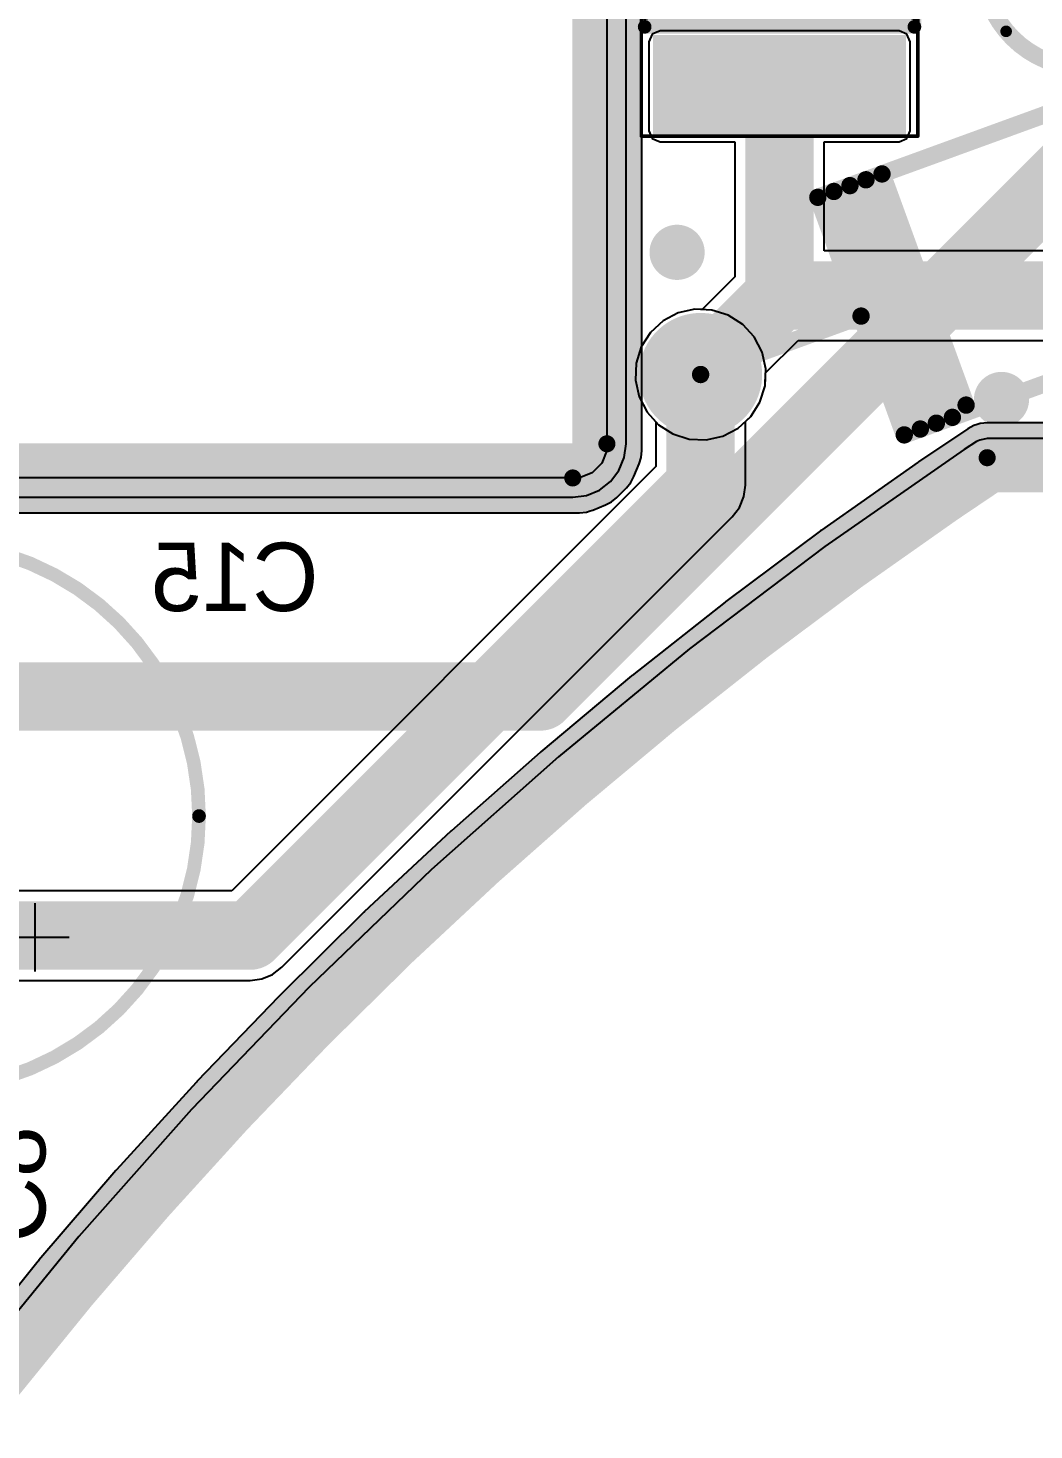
# Model space of a CAD drawing. Header units: millimetres. Extents: x 118 to 288, y 159 to 220.
# Drawn here: x 154.25 to 168.98, y 163.54 to 184.06 of the extents above; entities that cross this region are included whole.
import ezdxf

# ---------------------------------------------------------------- set-up
doc = ezdxf.new("R2010")
doc.units = ezdxf.units.MM
for name, color, linetype in [('BottomLayer', 5, 'Continuous'), ('BottomOverlay', 54, 'Continuous'), ('BottomSolder', 6, 'Continuous'), ('InternalPlane1', 76, 'Continuous'), ('InternalPlane2', 16, 'Continuous'), ('KeepOutLayer', 6, 'Continuous'), ('Mechanical1', 6, 'Continuous'), ('Mechanical13', 56, 'Continuous'), ('Mechanical15', 56, 'Continuous'), ('MultiLayer', 9, 'Continuous'), ('PadHoleLayer', 156, 'Continuous'), ('TopLayer', 1, 'Continuous'), ('TopOverlay', 2, 'Continuous'), ('TopPaste', 8, 'Continuous'), ('TopSolder', 216, 'Continuous'), ('ViaHoleLayer', 16, 'Continuous')]:
    doc.layers.add(name, color=color, linetype=linetype)

# ---------------------------------------------------------------- blocks, each defined once
blk = doc.blocks.new('C____8_12___B_29')
at = {"layer": 'BottomLayer', "const_width": 0.7499985}
blk.add_lwpolyline([(-0.37500052, 3.49999808, 1), (0.37500052, 3.49999808, 1)], format="xyb", close=True, dxfattribs=at)
at = {"layer": 'BottomLayer'}
blk.add_solid([(0.7499985, -0.7499985), (0.7499985, 0.7499985), (-0.7499985, -0.7499985), (-0.7499985, 0.7499985)], dxfattribs=at)
at = {"layer": 'BottomOverlay'}
for p, q in [((1.5997555, -0.52500022), (1.5997555, 0.4746752)), ((2.09959448, -0.02516124), (1.09991652, -0.02516124))]:
    blk.add_line(p, q, dxfattribs=at)
for points, const_width in [([(3.99999962, 1.74999904, 1), (-3.99999962, 1.74999904, 1)], 0.1999996), ([(-4.04999952, 1.74999904, 1), (-3.94999972, 1.74999904, 1)], 0.0999998), ([(3.94999972, 1.74999904, 1), (4.04999952, 1.74999904, 1)], 0.0999998)]:
    blk.add_lwpolyline(points, format="xyb", close=True, dxfattribs=dict(at, const_width=const_width))
at = {"layer": 'BottomSolder', "const_width": 0.8515984999999999}
blk.add_lwpolyline([(-0.42580052, 3.49999808, 1), (0.42580052, 3.49999808, 1)], format="xyb", close=True, dxfattribs=at)
at = {"layer": 'BottomSolder'}
blk.add_solid([(0.8515984999999999, -0.8515984999999999), (0.8515984999999999, 0.8515984999999999), (-0.8515984999999999, -0.8515984999999999), (-0.8515984999999999, 0.8515984999999999)], dxfattribs=at)
at = {"layer": 'InternalPlane1', "const_width": 0.7039991}
blk.add_lwpolyline([(-0.35200082, 0, 1), (0.35200082, 0, 1)], format="xyb", close=True, dxfattribs=at)
at = {"layer": 'InternalPlane2', "const_width": 0.7039991}
for points in [[(-0.35200082, 3.49999808, 1), (0.35200082, 3.49999808, 1)], [(-0.35200082, 0, 1), (0.35200082, 0, 1)]]:
    blk.add_lwpolyline(points, format="xyb", close=True, dxfattribs=at)
at = {"layer": 'MultiLayer', "const_width": 0.7499985}
blk.add_lwpolyline([(-0.37500052, 3.49999808, 1), (0.37500052, 3.49999808, 1)], format="xyb", close=True, dxfattribs=at)
at = {"layer": 'MultiLayer'}
blk.add_solid([(0.7499985, -0.7499985), (0.7499985, 0.7499985), (-0.7499985, -0.7499985), (-0.7499985, 0.7499985)], dxfattribs=at)
at = {"layer": 'PadHoleLayer', "const_width": 0.4499991}
for points in [[(-0.22500082, 3.49999808, 1), (0.22500082, 3.49999808, 1)], [(-0.22500082, 0, 1), (0.22500082, 0, 1)]]:
    blk.add_lwpolyline(points, format="xyb", close=True, dxfattribs=at)
at = {"layer": 'TopLayer', "const_width": 0.7499985}
blk.add_lwpolyline([(-0.37500052, 3.49999808, 1), (0.37500052, 3.49999808, 1)], format="xyb", close=True, dxfattribs=at)
at = {"layer": 'TopLayer'}
blk.add_solid([(0.7499985, -0.7499985), (0.7499985, 0.7499985), (-0.7499985, -0.7499985), (-0.7499985, 0.7499985)], dxfattribs=at)
at = {"layer": 'TopSolder', "const_width": 0.8515984999999999}
blk.add_lwpolyline([(-0.42580052, 3.49999808, 1), (0.42580052, 3.49999808, 1)], format="xyb", close=True, dxfattribs=at)
at = {"layer": 'TopSolder'}
blk.add_solid([(0.8515984999999999, -0.8515984999999999), (0.8515984999999999, 0.8515984999999999), (-0.8515984999999999, -0.8515984999999999), (-0.8515984999999999, 0.8515984999999999)], dxfattribs=at)
blk = doc.blocks.new('1N5354_B_44')
at = {"layer": 'BottomLayer', "const_width": 0.7999984}
for points in [[(-0.3999992, 0, 1), (0.3999992, 0, 1)], [(13.60000074, 0, 1), (14.39999914, 0, 1)]]:
    blk.add_lwpolyline(points, format="xyb", close=True, dxfattribs=at)
at = {"layer": 'BottomOverlay', "const_width": 0.254}
for points in [[(11.49999986, 1.84999884), (2.50000008, 1.84999884)], [(2.50000008, -1.84999884), (2.50000008, 1.84999884)], [(10.49999932, -1.84999884), (10.49999932, 1.74999904)], [(10.74999882, -1.84999884), (10.74999882, 1.84999884)], [(11.00000086, -1.84999884), (11.00000086, 1.84999884)], [(11.2500029, -1.84999884), (11.24999782, 1.84999884)], [(11.49999986, -1.84999884), (11.49999986, 1.84999884)], [(2.50000008, 0), (0, 0)], [(13.99999994, 0), (11.49999986, 0)], [(11.49999986, -1.84999884), (2.50000008, -1.84999884)]]:
    blk.add_lwpolyline(points, dxfattribs=at)
at = {"layer": 'BottomOverlay', "const_width": 0.127}
for points in [[(2.43650008, 1.84999884, 1), (2.56350008, 1.84999884, 1)], [(2.43650008, 1.84999884, 1), (2.56350008, 1.84999884, 1)], [(10.43649932, 1.74999904, 1), (10.56349932, 1.74999904, 1)], [(10.68649882, 1.84999884, 1), (10.81349882, 1.84999884, 1)], [(10.93650086, 1.84999884, 1), (11.06350086, 1.84999884, 1)], [(11.18649782, 1.84999884, 1), (11.31349782, 1.84999884, 1)], [(11.43649986, 1.84999884, 1), (11.56349986, 1.84999884, 1)], [(11.43649986, 1.84999884, 1), (11.56349986, 1.84999884, 1)], [(-0.0635, 0, 1), (0.0635, 0, 1)], [(2.43650008, 0, 1), (2.56350008, 0, 1)], [(11.43649986, 0, 1), (11.56349986, 0, 1)], [(13.93649994, 0, 1), (14.06349994, 0, 1)], [(2.43650008, -1.84999884, 1), (2.56350008, -1.84999884, 1)], [(2.43650008, -1.84999884, 1), (2.56350008, -1.84999884, 1)], [(10.43649932, -1.84999884, 1), (10.56349932, -1.84999884, 1)], [(10.68649882, -1.84999884, 1), (10.81349882, -1.84999884, 1)], [(10.93650086, -1.84999884, 1), (11.06350086, -1.84999884, 1)], [(11.1865029, -1.84999884, 1), (11.3135029, -1.84999884, 1)], [(11.43649986, -1.84999884, 1), (11.56349986, -1.84999884, 1)], [(11.43649986, -1.84999884, 1), (11.56349986, -1.84999884, 1)]]:
    blk.add_lwpolyline(points, format="xyb", close=True, dxfattribs=at)
at = {"layer": 'BottomSolder', "const_width": 0.9015983999999999}
for points in [[(-0.4507992, 0, 1), (0.4507992, 0, 1)], [(13.54920074, 0, 1), (14.45079914, 0, 1)]]:
    blk.add_lwpolyline(points, format="xyb", close=True, dxfattribs=at)
at = {"layer": 'InternalPlane1', "const_width": 0.8539988}
blk.add_lwpolyline([(13.57300054, 0, 1), (14.42699934, 0, 1)], format="xyb", close=True, dxfattribs=at)
at = {"layer": 'InternalPlane2', "const_width": 0.8539988}
for points in [[(-0.4269994, 0, 1), (0.4269994, 0, 1)], [(13.57300054, 0, 1), (14.42699934, 0, 1)]]:
    blk.add_lwpolyline(points, format="xyb", close=True, dxfattribs=at)
at = {"layer": 'MultiLayer', "const_width": 0.7999984}
for points in [[(-0.3999992, 0, 1), (0.3999992, 0, 1)], [(13.60000074, 0, 1), (14.39999914, 0, 1)]]:
    blk.add_lwpolyline(points, format="xyb", close=True, dxfattribs=at)
at = {"layer": 'PadHoleLayer', "const_width": 0.5999987999999999}
for points in [[(-0.2999994, 0, 1), (0.2999994, 0, 1)], [(13.70000054, 0, 1), (14.29999934, 0, 1)]]:
    blk.add_lwpolyline(points, format="xyb", close=True, dxfattribs=at)
at = {"layer": 'TopLayer', "const_width": 0.7999984}
for points in [[(-0.3999992, 0, 1), (0.3999992, 0, 1)], [(13.60000074, 0, 1), (14.39999914, 0, 1)]]:
    blk.add_lwpolyline(points, format="xyb", close=True, dxfattribs=at)
at = {"layer": 'TopSolder', "const_width": 0.9015983999999999}
for points in [[(-0.4507992, 0, 1), (0.4507992, 0, 1)], [(13.54920074, 0, 1), (14.45079914, 0, 1)]]:
    blk.add_lwpolyline(points, format="xyb", close=True, dxfattribs=at)
blk = doc.blocks.new('LED3MM_GREEN_108')
at = {"layer": 'BottomLayer', "const_width": 0.67499992}
for points in [[(-1.60749996, 0, 1), (-0.93250004, 0, 1)], [(0.93250004, 0, 1), (1.60749996, 0, 1)]]:
    blk.add_lwpolyline(points, format="xyb", close=True, dxfattribs=at)
at = {"layer": 'BottomSolder', "const_width": 0.77659992}
for points in [[(-1.65829996, 0, 1), (-0.8817000399999999, 0, 1)], [(0.8817000399999999, 0, 1), (1.65829996, 0, 1)]]:
    blk.add_lwpolyline(points, format="xyb", close=True, dxfattribs=at)
at = {"layer": 'InternalPlane1', "const_width": 0.753999}
for points in [[(-1.6469995, 0, 1), (-0.8930005, 0, 1)], [(0.8930005, 0, 1), (1.6469995, 0, 1)]]:
    blk.add_lwpolyline(points, format="xyb", close=True, dxfattribs=at)
at = {"layer": 'InternalPlane2', "const_width": 0.753999}
blk.add_lwpolyline([(0.8930005, 0, 1), (1.6469995, 0, 1)], format="xyb", close=True, dxfattribs=at)
at = {"layer": 'MultiLayer', "const_width": 0.67499992}
for points in [[(-1.60749996, 0, 1), (-0.93250004, 0, 1)], [(0.93250004, 0, 1), (1.60749996, 0, 1)]]:
    blk.add_lwpolyline(points, format="xyb", close=True, dxfattribs=at)
at = {"layer": 'PadHoleLayer', "const_width": 0.499999}
for points in [[(-1.5199995, 0, 1), (-1.0200005, 0, 1)], [(1.0200005, 0, 1), (1.5199995, 0, 1)]]:
    blk.add_lwpolyline(points, format="xyb", close=True, dxfattribs=at)
at = {"layer": 'TopLayer', "const_width": 0.67499992}
for points in [[(-1.60749996, 0, 1), (-0.93250004, 0, 1)], [(0.93250004, 0, 1), (1.60749996, 0, 1)]]:
    blk.add_lwpolyline(points, format="xyb", close=True, dxfattribs=at)
at = {"layer": 'TopOverlay', "const_width": 0.16999966}
for points in [[(-1.1440668, 0.9641814599999999, -0.4663076581549985), (1.15406424, 0.9641814599999999)], [(1.14406426, -0.9641814599999999, -0.4663076581549985), (-1.15406678, -0.9641814599999999)]]:
    blk.add_lwpolyline(points, format="xyb", dxfattribs=at)
at = {"layer": 'TopOverlay', "const_width": 0.08499856}
for points in [[(-1.18656608, 0.9641814599999999, 1), (-1.10156752, 0.9641814599999999, 1)], [(1.11156496, 0.9641814599999999, 1), (1.19656352, 0.9641814599999999, 1)], [(-1.19656606, -0.9641814599999999, 1), (-1.1115675, -0.9641814599999999, 1)], [(1.10156498, -0.9641814599999999, 1), (1.18656354, -0.9641814599999999, 1)]]:
    blk.add_lwpolyline(points, format="xyb", close=True, dxfattribs=at)
at = {"layer": 'TopSolder', "const_width": 0.77659992}
for points in [[(-1.65829996, 0, 1), (-0.8817000399999999, 0, 1)], [(0.8817000399999999, 0, 1), (1.65829996, 0, 1)]]:
    blk.add_lwpolyline(points, format="xyb", close=True, dxfattribs=at)
blk = doc.blocks.new('SMB_FLAT_110')
at = {"layer": 'Mechanical15'}
for points, const_width in [([(3.04999898, 2.02499976), (-3.04999898, 2.02499976)], 0.0499999), ([(-3.04999898, -2.02499976), (-3.04999898, 2.02499976)], 0.0499999), ([(3.04999898, -2.02499976), (3.04999898, 2.02499976)], 0.0499999), ([(0, -0.45000164), (0, 0.45000164)], 0.0999998), ([(0.45000164, 0), (-0.45000164, 0)], 0.0999998), ([(3.04999898, -2.02499976), (-3.04999898, -2.02499976)], 0.0499999)]:
    blk.add_lwpolyline(points, dxfattribs=dict(at, const_width=const_width))
for points, const_width in [([(-3.06249832, 2.02499976, 1), (-3.03749964, 2.02499976, 1)], 0.02499868), ([(-3.06249832, 2.02499976, 1), (-3.03749964, 2.02499976, 1)], 0.02499868), ([(3.03749964, 2.02499976, 1), (3.06249832, 2.02499976, 1)], 0.02499868), ([(3.03749964, 2.02499976, 1), (3.06249832, 2.02499976, 1)], 0.02499868), ([(-0.02499868, 0.45000164, 1), (0.02499868, 0.45000164, 1)], 0.0499999), ([(-0.47500032, 0, 1), (-0.42500296, 0, 1)], 0.0499999), ([(0.42500296, 0, 1), (0.47500032, 0, 1)], 0.0499999), ([(-0.02499868, -0.45000164, 1), (0.02499868, -0.45000164, 1)], 0.0499999), ([(-3.06249832, -2.02499976, 1), (-3.03749964, -2.02499976, 1)], 0.02499868), ([(-3.06249832, -2.02499976, 1), (-3.03749964, -2.02499976, 1)], 0.02499868), ([(3.03749964, -2.02499976, 1), (3.06249832, -2.02499976, 1)], 0.02499868), ([(3.03749964, -2.02499976, 1), (3.06249832, -2.02499976, 1)], 0.02499868)]:
    blk.add_lwpolyline(points, format="xyb", close=True, dxfattribs=dict(at, const_width=const_width))
at = {"layer": 'TopLayer'}
for points in [[(-2.96999914, -1.74999904), (-1.67000174, -1.74999904), (-2.96999914, 1.74999904), (-1.67000174, 1.74999904)], [(1.67000174, -1.74999904), (2.96999914, -1.74999904), (1.67000174, 1.74999904), (2.96999914, 1.74999904)]]:
    blk.add_solid(points, dxfattribs=at)
at = {"layer": 'TopOverlay', "const_width": 0.1999996}
for points in [[(1.44999964, 1.97499986), (-1.44999964, 1.97499986)], [(-1.44999964, -1.97499986), (-1.44999964, 1.97499986)], [(0.95000064, -1.97499986), (0.95000064, 1.97499986)], [(1.10000034, -1.97499986), (1.10000034, 1.97499986)], [(1.25000004, -1.97499986), (1.25000004, 1.97499986)], [(1.44999964, -1.97499986), (1.44999964, 1.97499986)], [(1.44999964, -1.97499986), (-1.44999964, -1.97499986)]]:
    blk.add_lwpolyline(points, dxfattribs=at)
at = {"layer": 'TopOverlay', "const_width": 0.0999998}
for points in [[(-1.49999954, 1.97499986, 1), (-1.39999974, 1.97499986, 1)], [(-1.49999954, 1.97499986, 1), (-1.39999974, 1.97499986, 1)], [(0.90000074, 1.97499986, 1), (1.00000054, 1.97499986, 1)], [(1.05000044, 1.97499986, 1), (1.15000024, 1.97499986, 1)], [(1.20000014, 1.97499986, 1), (1.29999994, 1.97499986, 1)], [(1.39999974, 1.97499986, 1), (1.49999954, 1.97499986, 1)], [(1.39999974, 1.97499986, 1), (1.49999954, 1.97499986, 1)], [(-1.49999954, -1.97499986, 1), (-1.39999974, -1.97499986, 1)], [(-1.49999954, -1.97499986, 1), (-1.39999974, -1.97499986, 1)], [(0.90000074, -1.97499986, 1), (1.00000054, -1.97499986, 1)], [(1.05000044, -1.97499986, 1), (1.15000024, -1.97499986, 1)], [(1.20000014, -1.97499986, 1), (1.29999994, -1.97499986, 1)], [(1.39999974, -1.97499986, 1), (1.49999954, -1.97499986, 1)], [(1.39999974, -1.97499986, 1), (1.49999954, -1.97499986, 1)]]:
    blk.add_lwpolyline(points, format="xyb", close=True, dxfattribs=at)
at = {"layer": 'TopPaste'}
for points in [[(-2.96999914, -1.74999904), (-1.67000174, -1.74999904), (-2.96999914, 1.74999904), (-1.67000174, 1.74999904)], [(1.67000174, -1.74999904), (2.96999914, -1.74999904), (1.67000174, 1.74999904), (2.96999914, 1.74999904)]]:
    blk.add_solid(points, dxfattribs=at)
at = {"layer": 'TopSolder'}
for points in [[(-3.07159914, -1.85159904), (-1.56840174, -1.85159904), (-3.07159914, 1.85159904), (-1.56840174, 1.85159904)], [(1.56840174, -1.85159904), (3.07159914, -1.85159904), (1.56840174, 1.85159904), (3.07159914, 1.85159904)]]:
    blk.add_solid(points, dxfattribs=at)

msp = doc.modelspace()

# ---------------------------------------------------------------- linework, layer by layer
at = {"layer": 'BottomLayer'}
for p, q in [((163.0025061, 177.97282668), (163.0025061, 191.97281392)), ((164.01079212, 179.94126826), (163.76658382, 179.88712816)), ((164.26069256, 179.93035642), (164.01079212, 179.94126826)), ((163.5447072, 179.77162674), (163.36028542, 179.60263292)), ((163.76658382, 179.88712816), (163.5447072, 179.77162674)), ((164.49925444, 179.85513686), (164.26069256, 179.93035642)), ((164.71021922, 179.72073784), (164.49925444, 179.85513686)), ((163.36028542, 179.60263292), (163.2258864, 179.39166814)), ((164.87921304, 179.53631606), (164.71021922, 179.72073784)), ((164.99471446, 179.31443944), (164.87921304, 179.53631606)), ((163.2258864, 179.39166814), (163.15066684, 179.15310626)), ((163.15066684, 179.15310626), (163.139755, 178.90320582)), ((165.04885456, 179.07023114), (164.99471446, 179.31443944)), ((165.03794272, 178.8203307), (165.04885456, 179.07023114)), ((163.139755, 178.90320582), (163.1938951, 178.65899752)), ((164.96272316, 178.58176882), (165.03794272, 178.8203307)), ((163.1938951, 178.65899752), (163.30939652, 178.4371209)), ((164.82832414, 178.37080404), (164.96272316, 178.58176882)), ((163.30939652, 178.4371209), (163.47839034, 178.25269912)), ((164.64390236, 178.20181022), (164.82832414, 178.37080404)), ((163.47839034, 178.25269912), (163.68935512, 178.1183001)), ((163.68935512, 178.1183001), (163.927917, 178.04308054)), ((164.17781744, 178.0321687), (164.42202574, 178.0863088)), ((164.42202574, 178.0863088), (164.64390236, 178.20181022)), ((162.97717214, 177.7705106), (163.00380658, 177.97282668)), ((163.00380658, 177.97282668), (163.0025061, 177.97282668)), ((163.927917, 178.04308054), (164.17781744, 178.0321687)), ((167.9543631, 177.89077452), (165.91556352, 176.46980962)), ((168.13363884, 178.00553426), (167.9543631, 177.89077452)), ((168.18298596, 178.02843744), (168.13363884, 178.00553934)), ((168.13363884, 178.00553934), (168.13363884, 178.00553426)), ((168.29028572, 178.04977852), (168.18298596, 178.02843744)), ((168.29029842, 178.04977598), (168.29028572, 178.04977852)), ((195.78243546, 178.04977598), (168.29029842, 178.04977598)), ((162.89907984, 177.58198164), (162.97717214, 177.7705106)), ((162.77485606, 177.42008966), (162.89907984, 177.58198164)), ((162.42443512, 177.21777358), (162.61296408, 177.29586588)), ((162.61296408, 177.29586588), (162.77485606, 177.42008966)), ((145.22212002, 177.19244216), (162.22210634, 177.19244216)), ((162.22210634, 177.19244216), (162.22211904, 177.19243962)), ((162.22211904, 177.19113914), (162.42443512, 177.21777358)), ((162.22211904, 177.19243962), (162.22211904, 177.19113914)), ((165.91556352, 176.46980962), (163.93412476, 174.96989898)), ((163.93412476, 174.96989898), (162.0130999, 173.393354)), ((162.0130999, 173.393354), (160.15544804, 171.74260546)), ((160.15544804, 171.74260546), (158.36403938, 170.02019844)), ((158.36403938, 170.02019844), (156.64163236, 168.22878978)), ((156.64163236, 168.22878978), (154.99088382, 166.37113792)), ((154.99088382, 166.37113792), (153.41433884, 164.45011306))]:
    msp.add_line(p, q, dxfattribs=at)
at = {"layer": 'BottomLayer', "const_width": 1.00000054}
for points in [[(161.74999908, 174.27499816), (170.00000036, 182.52499944)], [(152.75000692, 174.27499816), (161.74999908, 174.27499816)]]:
    msp.add_lwpolyline(points, dxfattribs=at)
at = {"layer": 'BottomLayer'}
for points, const_width in [([(163.57499924, 180.7750004, 1), (163.92500108, 180.7750004, 1)], 0.3499993), ([(168.3249999, 178.62153252, 1), (168.67500174, 178.62153252, 1)], 0.3499993), ([(161.49999958, 174.27499816, 1), (161.99999858, 174.27499816, 1)], 0.499999), ([(161.49999958, 174.27499816, 1), (161.99999858, 174.27499816, 1)], 0.499999)]:
    msp.add_lwpolyline(points, format="xyb", close=True, dxfattribs=dict(at, const_width=const_width))
at = {"layer": 'InternalPlane1'}
for p, q in [((163.2325793, 177.97282668), (163.2325793, 191.97280122)), ((168.00520374, 178.19282624), (167.28723718, 177.709449)), ((168.00599876, 178.1932555), (168.00520374, 178.19282624)), ((168.00668964, 178.19382192), (168.00599876, 178.1932555)), ((168.05006776, 178.21700704), (168.00668964, 178.19382192)), ((168.09329094, 178.24030392), (168.05006776, 178.21700704)), ((168.09414438, 178.24056554), (168.09329094, 178.24030392)), ((168.09494194, 178.24099226), (168.09414438, 178.24056554)), ((168.14194972, 178.25525182), (168.09494194, 178.24099226)), ((168.18894734, 178.26968918), (168.14194972, 178.25525182)), ((168.1898465, 178.26978062), (168.18894734, 178.26968918)), ((168.19069994, 178.2700397), (168.1898465, 178.26978062)), ((168.23932824, 178.27483014), (168.19069994, 178.2700397)), ((168.28849756, 178.27984664), (168.23932824, 178.27483014)), ((168.28939418, 178.27976028), (168.28849756, 178.27984664)), ((168.29028572, 178.27984918), (168.28939418, 178.27976028)), ((237.93940728, 178.27984918), (168.29028572, 178.27984918)), ((163.2325793, 177.8733679), (163.2325793, 177.97282668)), ((163.11760112, 177.49425004), (163.19372238, 177.67802158)), ((163.19372238, 177.67802158), (163.22276982, 177.77378212)), ((163.22276982, 177.77378212), (163.2325793, 177.87336536)), ((163.2325793, 177.87336536), (163.2325793, 177.8733679)), ((163.2325793, 177.8733679), (163.2325793, 177.8733679)), ((167.2785707, 177.70348254), (165.8629017, 176.70736312)), ((167.28316302, 177.70608096), (167.2785707, 177.70348254)), ((167.28723718, 177.709449), (167.28316302, 177.70608096)), ((163.07042824, 177.40600028), (163.11760112, 177.49425004)), ((162.86629606, 177.18799462), (163.00694856, 177.32864712)), ((163.00694856, 177.32864712), (163.07042824, 177.40600028)), ((162.51691398, 177.0012208), (162.70068806, 177.07733952)), ((162.70068806, 177.07733952), (162.74176748, 177.09929782)), ((162.74176748, 177.09929782), (162.78894036, 177.1245124)), ((162.78894036, 177.1245124), (162.86629606, 177.18799462)), ((145.12266124, 176.96236896), (162.22209364, 176.96236896)), ((162.22209364, 176.96236896), (162.22211904, 176.96236642)), ((162.22211904, 176.96236642), (162.32157528, 176.96236642)), ((162.32157528, 176.96236642), (162.42116106, 176.9721759)), ((162.42116106, 176.9721759), (162.47925086, 176.98979588)), ((162.47925086, 176.98979588), (162.51691398, 177.0012208)), ((165.85154282, 176.69913606), (164.46377572, 175.66450008)), ((165.85757278, 176.7027708), (165.85154282, 176.69913606)), ((165.8629017, 176.70736312), (165.85757278, 176.7027708)), ((164.45264798, 175.65596314), (163.09382672, 174.58359038)), ((164.45857126, 175.65976044), (164.45264798, 175.65596314)), ((164.46377572, 175.66450008), (164.45857126, 175.65976044)), ((163.08293774, 174.57475118), (161.75409102, 173.46545444)), ((163.08875688, 174.5787085), (163.08293774, 174.57475118)), ((163.09382672, 174.58359038), (163.08875688, 174.5787085)), ((161.74344842, 173.45631806), (160.44557954, 172.31092792)), ((161.74915326, 173.46043286), (161.74344842, 173.45631806)), ((161.75409102, 173.46545444), (161.74915326, 173.46043286)), ((160.43519348, 172.30150452), (159.16928542, 171.1208922)), ((160.44078402, 172.30577426), (160.43519348, 172.30150452)), ((160.44557954, 172.31092792), (160.44078402, 172.30577426)), ((159.15916098, 171.11118686), (157.92616624, 169.89623882)), ((159.16463468, 171.11561154), (159.15916098, 171.11118686)), ((159.16928542, 171.1208922), (159.16463468, 171.11561154)), ((157.91631104, 169.88625662), (156.71715926, 168.63789234)), ((157.92166028, 169.89082862), (157.91631104, 169.88625662)), ((157.92616624, 169.89623882), (157.92166028, 169.89082862)), ((156.70758346, 168.62764598), (155.54318142, 167.34681034)), ((156.7128057, 168.6323653), (156.70758346, 168.62764598)), ((156.71715926, 168.63789234), (156.7128057, 168.6323653)), ((155.5338901, 167.33630236), (154.40511918, 166.02395802)), ((155.53897772, 167.34116138), (155.5338901, 167.33630236)), ((155.54318142, 167.34681034), (155.53897772, 167.34116138)), ((154.39611996, 166.01320112), (153.30382598, 164.67034122)), ((154.40107804, 166.01820238), (154.39611996, 166.01320112)), ((154.40511918, 166.02395802), (154.40107804, 166.01820238))]:
    msp.add_line(p, q, dxfattribs=at)
at = {"layer": 'InternalPlane1', "const_width": 1.016}
for points in [[(162.72212058, 177.97282668), (162.72212058, 191.97282916)], [(162.64599932, 177.68959636), (162.72212058, 177.8733679)], [(162.72212058, 177.8733679), (162.72212058, 177.97282668)], [(162.50534682, 177.54894386), (162.64599932, 177.68959636)], [(167.57231916, 177.28601322), (168.29028572, 177.76939046)], [(168.29028572, 177.76939046), (237.93940728, 177.76939046)], [(145.12266124, 177.47282768), (162.22212158, 177.47282768)], [(162.22211904, 177.47282514), (162.22212158, 177.47282768)], [(162.22211904, 177.47282514), (162.32157528, 177.47282514)], [(162.32157528, 177.47282514), (162.50534682, 177.54894386)], [(166.15664762, 176.2898938), (167.57231916, 177.28601322)], [(164.76888052, 175.25525782), (166.15664762, 176.2898938)], [(163.41005926, 174.18288506), (164.76888052, 175.25525782)], [(162.08121508, 173.07358832), (163.41005926, 174.18288506)], [(160.7833462, 171.92819818), (162.08121508, 173.07358832)], [(159.51743814, 170.74758586), (160.7833462, 171.92819818)], [(158.2844434, 169.53263782), (159.51743814, 170.74758586)], [(157.08529162, 168.28427354), (158.2844434, 169.53263782)], [(155.92088958, 167.0034379), (157.08529162, 168.28427354)], [(154.79211866, 165.69109356), (155.92088958, 167.0034379)], [(153.69982468, 164.34823366), (154.79211866, 165.69109356)]]:
    msp.add_lwpolyline(points, dxfattribs=at)
at = {"layer": 'InternalPlane1', "const_width": 0.508}
for points in [[(162.46812058, 177.97282668, 1), (162.97612058, 177.97282668, 1)], [(162.46812058, 177.97282668, 1), (162.97612058, 177.97282668, 1)], [(162.46812058, 177.8733679, 1), (162.97612058, 177.8733679, 1)], [(162.46812058, 177.8733679, 1), (162.97612058, 177.8733679, 1)], [(162.39199932, 177.68959636, 1), (162.89999932, 177.68959636, 1)], [(162.39199932, 177.68959636, 1), (162.89999932, 177.68959636, 1)], [(168.03628572, 177.76939046, 1), (168.54428572, 177.76939046, 1)], [(168.03628572, 177.76939046, 1), (168.54428572, 177.76939046, 1)], [(161.96811904, 177.47282514, 1), (162.47611904, 177.47282514, 1)], [(161.96811904, 177.47282514, 1), (162.47611904, 177.47282514, 1)], [(161.96812158, 177.47282768, 1), (162.47612158, 177.47282768, 1)], [(161.96812158, 177.47282768, 1), (162.47612158, 177.47282768, 1)], [(162.06757528, 177.47282514, 1), (162.57557528, 177.47282514, 1)], [(162.06757528, 177.47282514, 1), (162.57557528, 177.47282514, 1)], [(162.25134682, 177.54894386, 1), (162.75934682, 177.54894386, 1)], [(162.25134682, 177.54894386, 1), (162.75934682, 177.54894386, 1)], [(167.31831916, 177.28601322, 1), (167.82631916, 177.28601322, 1)], [(167.31831916, 177.28601322, 1), (167.82631916, 177.28601322, 1)], [(165.90264762, 176.2898938, 1), (166.41064762, 176.2898938, 1)], [(165.90264762, 176.2898938, 1), (166.41064762, 176.2898938, 1)], [(164.51488052, 175.25525782, 1), (165.02288052, 175.25525782, 1)], [(164.51488052, 175.25525782, 1), (165.02288052, 175.25525782, 1)], [(163.15605926, 174.18288506, 1), (163.66405926, 174.18288506, 1)], [(163.15605926, 174.18288506, 1), (163.66405926, 174.18288506, 1)], [(161.82721508, 173.07358832, 1), (162.33521508, 173.07358832, 1)], [(161.82721508, 173.07358832, 1), (162.33521508, 173.07358832, 1)], [(160.5293462, 171.92819818, 1), (161.0373462, 171.92819818, 1)], [(160.5293462, 171.92819818, 1), (161.0373462, 171.92819818, 1)], [(159.26343814, 170.74758586, 1), (159.77143814, 170.74758586, 1)], [(159.26343814, 170.74758586, 1), (159.77143814, 170.74758586, 1)], [(158.0304434, 169.53263782, 1), (158.5384434, 169.53263782, 1)], [(158.0304434, 169.53263782, 1), (158.5384434, 169.53263782, 1)], [(156.83129162, 168.28427354, 1), (157.33929162, 168.28427354, 1)], [(156.83129162, 168.28427354, 1), (157.33929162, 168.28427354, 1)], [(155.66688958, 167.0034379, 1), (156.17488958, 167.0034379, 1)], [(155.66688958, 167.0034379, 1), (156.17488958, 167.0034379, 1)], [(154.53811866, 165.69109356, 1), (155.04611866, 165.69109356, 1)], [(154.53811866, 165.69109356, 1), (155.04611866, 165.69109356, 1)]]:
    msp.add_lwpolyline(points, format="xyb", close=True, dxfattribs=at)
at = {"layer": 'InternalPlane2'}
for p, q in [((163.2325793, 177.97282668), (163.2325793, 187.3955104)), ((168.00520374, 178.19282624), (167.28723718, 177.709449)), ((168.00599876, 178.1932555), (168.00520374, 178.19282624)), ((168.00668964, 178.19382192), (168.00599876, 178.1932555)), ((168.05006776, 178.21700704), (168.00668964, 178.19382192)), ((168.09329094, 178.24030392), (168.05006776, 178.21700704)), ((168.09414438, 178.24056554), (168.09329094, 178.24030392)), ((168.09494194, 178.24099226), (168.09414438, 178.24056554)), ((168.14194972, 178.25525182), (168.09494194, 178.24099226)), ((168.18894734, 178.26968918), (168.14194972, 178.25525182)), ((168.1898465, 178.26978062), (168.18894734, 178.26968918)), ((168.19069994, 178.2700397), (168.1898465, 178.26978062)), ((168.23932824, 178.27483014), (168.19069994, 178.2700397)), ((168.28849756, 178.27984664), (168.23932824, 178.27483014)), ((168.28939418, 178.27976028), (168.28849756, 178.27984664)), ((168.29028572, 178.27984918), (168.28939418, 178.27976028)), ((172.87051278, 178.27984918), (168.29028572, 178.27984918)), ((163.2325793, 177.8733679), (163.2325793, 177.97282668)), ((163.11760112, 177.49425004), (163.19372238, 177.67802158)), ((163.19372238, 177.67802158), (163.22276982, 177.77378212)), ((163.22276982, 177.77378212), (163.2325793, 177.87336536)), ((163.2325793, 177.87336536), (163.2325793, 177.8733679)), ((163.2325793, 177.8733679), (163.2325793, 177.8733679)), ((167.2785707, 177.70348254), (165.8629017, 176.70736312)), ((167.28316302, 177.70608096), (167.2785707, 177.70348254)), ((167.28723718, 177.709449), (167.28316302, 177.70608096)), ((163.07042824, 177.40600028), (163.11760112, 177.49425004)), ((162.86629606, 177.18799462), (163.00694856, 177.32864712)), ((163.00694856, 177.32864712), (163.07042824, 177.40600028)), ((162.51691398, 177.0012208), (162.70068806, 177.07733952)), ((162.70068806, 177.07733952), (162.74176748, 177.09929782)), ((162.74176748, 177.09929782), (162.78894036, 177.1245124)), ((162.78894036, 177.1245124), (162.86629606, 177.18799462)), ((145.12266124, 176.96236896), (162.22209364, 176.96236896)), ((162.22209364, 176.96236896), (162.22211904, 176.96236642)), ((162.22211904, 176.96236642), (162.32157528, 176.96236642)), ((162.32157528, 176.96236642), (162.42116106, 176.9721759)), ((162.42116106, 176.9721759), (162.47925086, 176.98979588)), ((162.47925086, 176.98979588), (162.51691398, 177.0012208)), ((165.85154282, 176.69913606), (164.46377572, 175.66450008)), ((165.85757278, 176.7027708), (165.85154282, 176.69913606)), ((165.8629017, 176.70736312), (165.85757278, 176.7027708)), ((164.45264798, 175.65596314), (163.09382672, 174.58359038)), ((164.45857126, 175.65976044), (164.45264798, 175.65596314)), ((164.46377572, 175.66450008), (164.45857126, 175.65976044)), ((163.08293774, 174.57475118), (161.75409102, 173.46545444)), ((163.08875688, 174.5787085), (163.08293774, 174.57475118)), ((163.09382672, 174.58359038), (163.08875688, 174.5787085)), ((161.74344842, 173.45631806), (160.44557954, 172.31092792)), ((161.74915326, 173.46043286), (161.74344842, 173.45631806)), ((161.75409102, 173.46545444), (161.74915326, 173.46043286)), ((160.43519348, 172.30150452), (159.16928542, 171.1208922)), ((160.44078402, 172.30577426), (160.43519348, 172.30150452)), ((160.44557954, 172.31092792), (160.44078402, 172.30577426)), ((159.15916098, 171.11118686), (157.92616624, 169.89623882)), ((159.16463468, 171.11561154), (159.15916098, 171.11118686)), ((159.16928542, 171.1208922), (159.16463468, 171.11561154)), ((157.91631104, 169.88625662), (156.71715926, 168.63789234)), ((157.92166028, 169.89082862), (157.91631104, 169.88625662)), ((157.92616624, 169.89623882), (157.92166028, 169.89082862)), ((156.70758346, 168.62764598), (155.54318142, 167.34681034)), ((156.7128057, 168.6323653), (156.70758346, 168.62764598)), ((156.71715926, 168.63789234), (156.7128057, 168.6323653)), ((155.5338901, 167.33630236), (154.40511918, 166.02395802)), ((155.53897772, 167.34116138), (155.5338901, 167.33630236)), ((155.54318142, 167.34681034), (155.53897772, 167.34116138)), ((154.39611996, 166.01320112), (153.30382598, 164.67034122)), ((154.40107804, 166.01820238), (154.39611996, 166.01320112)), ((154.40511918, 166.02395802), (154.40107804, 166.01820238))]:
    msp.add_line(p, q, dxfattribs=at)
at = {"layer": 'InternalPlane2', "const_width": 1.016}
for points in [[(162.72212058, 177.97282668), (162.72212058, 191.97282916)], [(162.64599932, 177.68959636), (162.72212058, 177.8733679)], [(162.72212058, 177.8733679), (162.72212058, 177.97282668)], [(162.50534682, 177.54894386), (162.64599932, 177.68959636)], [(167.57231916, 177.28601322), (168.29028572, 177.76939046)], [(168.29028572, 177.76939046), (237.93940728, 177.76939046)], [(145.12266124, 177.47282768), (162.22212158, 177.47282768)], [(162.22211904, 177.47282514), (162.22212158, 177.47282768)], [(162.22211904, 177.47282514), (162.32157528, 177.47282514)], [(162.32157528, 177.47282514), (162.50534682, 177.54894386)], [(166.15664762, 176.2898938), (167.57231916, 177.28601322)], [(164.76888052, 175.25525782), (166.15664762, 176.2898938)], [(163.41005926, 174.18288506), (164.76888052, 175.25525782)], [(162.08121508, 173.07358832), (163.41005926, 174.18288506)], [(160.7833462, 171.92819818), (162.08121508, 173.07358832)], [(159.51743814, 170.74758586), (160.7833462, 171.92819818)], [(158.2844434, 169.53263782), (159.51743814, 170.74758586)], [(157.08529162, 168.28427354), (158.2844434, 169.53263782)], [(155.92088958, 167.0034379), (157.08529162, 168.28427354)], [(154.79211866, 165.69109356), (155.92088958, 167.0034379)], [(153.69982468, 164.34823366), (154.79211866, 165.69109356)]]:
    msp.add_lwpolyline(points, dxfattribs=at)
at = {"layer": 'InternalPlane2'}
for points, const_width in [([(163.54800158, 180.7750004, 1), (163.95199874, 180.7750004, 1)], 0.4039997), ([(168.29800224, 178.62153252, 1), (168.7019994, 178.62153252, 1)], 0.4039997), ([(162.46812058, 177.97282668, 1), (162.97612058, 177.97282668, 1)], 0.508), ([(162.46812058, 177.97282668, 1), (162.97612058, 177.97282668, 1)], 0.508), ([(162.46812058, 177.8733679, 1), (162.97612058, 177.8733679, 1)], 0.508), ([(162.46812058, 177.8733679, 1), (162.97612058, 177.8733679, 1)], 0.508), ([(162.39199932, 177.68959636, 1), (162.89999932, 177.68959636, 1)], 0.508), ([(162.39199932, 177.68959636, 1), (162.89999932, 177.68959636, 1)], 0.508), ([(168.03628572, 177.76939046, 1), (168.54428572, 177.76939046, 1)], 0.508), ([(168.03628572, 177.76939046, 1), (168.54428572, 177.76939046, 1)], 0.508), ([(161.96811904, 177.47282514, 1), (162.47611904, 177.47282514, 1)], 0.508), ([(161.96811904, 177.47282514, 1), (162.47611904, 177.47282514, 1)], 0.508), ([(161.96812158, 177.47282768, 1), (162.47612158, 177.47282768, 1)], 0.508), ([(161.96812158, 177.47282768, 1), (162.47612158, 177.47282768, 1)], 0.508), ([(162.06757528, 177.47282514, 1), (162.57557528, 177.47282514, 1)], 0.508), ([(162.06757528, 177.47282514, 1), (162.57557528, 177.47282514, 1)], 0.508), ([(162.25134682, 177.54894386, 1), (162.75934682, 177.54894386, 1)], 0.508), ([(162.25134682, 177.54894386, 1), (162.75934682, 177.54894386, 1)], 0.508), ([(167.31831916, 177.28601322, 1), (167.82631916, 177.28601322, 1)], 0.508), ([(167.31831916, 177.28601322, 1), (167.82631916, 177.28601322, 1)], 0.508), ([(165.90264762, 176.2898938, 1), (166.41064762, 176.2898938, 1)], 0.508), ([(165.90264762, 176.2898938, 1), (166.41064762, 176.2898938, 1)], 0.508), ([(164.51488052, 175.25525782, 1), (165.02288052, 175.25525782, 1)], 0.508), ([(164.51488052, 175.25525782, 1), (165.02288052, 175.25525782, 1)], 0.508), ([(163.15605926, 174.18288506, 1), (163.66405926, 174.18288506, 1)], 0.508), ([(163.15605926, 174.18288506, 1), (163.66405926, 174.18288506, 1)], 0.508), ([(161.82721508, 173.07358832, 1), (162.33521508, 173.07358832, 1)], 0.508), ([(161.82721508, 173.07358832, 1), (162.33521508, 173.07358832, 1)], 0.508), ([(160.5293462, 171.92819818, 1), (161.0373462, 171.92819818, 1)], 0.508), ([(160.5293462, 171.92819818, 1), (161.0373462, 171.92819818, 1)], 0.508), ([(159.26343814, 170.74758586, 1), (159.77143814, 170.74758586, 1)], 0.508), ([(159.26343814, 170.74758586, 1), (159.77143814, 170.74758586, 1)], 0.508), ([(158.0304434, 169.53263782, 1), (158.5384434, 169.53263782, 1)], 0.508), ([(158.0304434, 169.53263782, 1), (158.5384434, 169.53263782, 1)], 0.508), ([(156.83129162, 168.28427354, 1), (157.33929162, 168.28427354, 1)], 0.508), ([(156.83129162, 168.28427354, 1), (157.33929162, 168.28427354, 1)], 0.508), ([(155.66688958, 167.0034379, 1), (156.17488958, 167.0034379, 1)], 0.508), ([(155.66688958, 167.0034379, 1), (156.17488958, 167.0034379, 1)], 0.508), ([(154.53811866, 165.69109356, 1), (155.04611866, 165.69109356, 1)], 0.508), ([(154.53811866, 165.69109356, 1), (155.04611866, 165.69109356, 1)], 0.508)]:
    msp.add_lwpolyline(points, format="xyb", close=True, dxfattribs=dict(at, const_width=const_width))
at = {"layer": 'KeepOutLayer', "const_width": 0.2499995}
for points in [[(162.72212058, 177.97282668), (162.72212058, 191.97282916)], [(168.29028572, 177.76939046), (237.93940728, 177.76939046)], [(145.22212002, 177.47282768), (162.22212158, 177.47282768)]]:
    msp.add_lwpolyline(points, dxfattribs=at)
for points in [[(162.72212058, 177.97282668, -0.414213562373095), (162.22211904, 177.47282514)], [(153.16762102, 163.66567724, -0.0826185588923039), (168.29028572, 177.769393)]]:
    msp.add_lwpolyline(points, format="xyb", dxfattribs=at)
at = {"layer": 'KeepOutLayer', "const_width": 0.12499848}
for points in [[(162.65962134, 177.97282668, 1), (162.78461982, 177.97282668, 1)], [(162.65962134, 177.97282668, 1), (162.78461982, 177.97282668, 1)], [(168.22778648, 177.769393, 1), (168.35278496, 177.769393, 1)], [(168.22778648, 177.76939046, 1), (168.35278496, 177.76939046, 1)], [(162.1596198, 177.47282514, 1), (162.28461828, 177.47282514, 1)], [(162.15962234, 177.47282768, 1), (162.28462082, 177.47282768, 1)]]:
    msp.add_lwpolyline(points, format="xyb", close=True, dxfattribs=at)
at = {"layer": 'Mechanical1', "const_width": 0.2499995}
for points in [[(162.72212058, 177.97282668), (162.72212058, 191.97282916)], [(145.22212002, 177.47282768), (162.22212158, 177.47282768)]]:
    msp.add_lwpolyline(points, dxfattribs=at)
at = {"layer": 'Mechanical1'}
for points, const_width in [([(171.2220731, 184.97306922, 1), (168.22207402, 184.97306922, 1)], 0.2499995), ([(162.65962134, 177.97282668, 1), (162.78461982, 177.97282668, 1)], 0.12499848), ([(162.65962134, 177.97282668, 1), (162.78461982, 177.97282668, 1)], 0.12499848), ([(162.1596198, 177.47282514, 1), (162.28461828, 177.47282514, 1)], 0.12499848), ([(162.15962234, 177.47282768, 1), (162.28462082, 177.47282768, 1)], 0.12499848)]:
    msp.add_lwpolyline(points, format="xyb", close=True, dxfattribs=dict(at, const_width=const_width))
at = {"layer": 'Mechanical1', "const_width": 0.2499995}
msp.add_lwpolyline([(162.72212058, 177.97282668, -0.414213562373095), (162.22211904, 177.47282514)], format="xyb", dxfattribs=at)
at = {"layer": 'Mechanical13', "const_width": 0.2499995}
msp.add_lwpolyline([(153.16762102, 163.66567724, -0.0826185588923039), (168.29028572, 177.769393)], format="xyb", dxfattribs=at)
msp.add_lwpolyline([(168.29028572, 177.76939046), (237.93940728, 177.76939046)], dxfattribs=at)
at = {"layer": 'Mechanical13', "const_width": 0.12499848}
for points in [[(168.22778648, 177.769393, 1), (168.35278496, 177.769393, 1)], [(168.22778648, 177.76939046, 1), (168.35278496, 177.76939046, 1)]]:
    msp.add_lwpolyline(points, format="xyb", close=True, dxfattribs=at)
at = {"layer": 'MultiLayer'}
for p, q in [((162.72212058, 191.97282916), (162.72212058, 177.97282668)), ((162.72212058, 177.97282668), (162.72212058, 177.8733679)), ((162.64599932, 177.68959636), (162.50534682, 177.54894386)), ((162.72212058, 177.8733679), (162.64599932, 177.68959636)), ((162.22212158, 177.47282768), (145.22212002, 177.47282768)), ((162.22211904, 177.47282514), (162.22212158, 177.47282768)), ((162.32157528, 177.47282514), (162.22211904, 177.47282514)), ((162.22211904, 177.47282514), (162.22211904, 177.47282514)), ((162.50534682, 177.54894386), (162.32157528, 177.47282514))]:
    msp.add_line(p, q, dxfattribs=at)
at = {"layer": 'MultiLayer', "const_width": 0.3499993}
for points in [[(163.57499924, 180.7750004, 1), (163.92500108, 180.7750004, 1)], [(168.3249999, 178.62153252, 1), (168.67500174, 178.62153252, 1)]]:
    msp.add_lwpolyline(points, format="xyb", close=True, dxfattribs=at)
at = {"layer": 'TopLayer'}
for p, q in [((163.0025061, 177.97282668), (163.0025061, 186.89866862)), ((163.3851952, 183.96980224), (163.33764132, 183.85499678)), ((163.33764132, 183.85499678), (163.33764132, 182.55499938)), ((163.50000066, 184.01735612), (163.3851952, 183.96980224)), ((166.99999874, 184.01735612), (163.50000066, 184.01735612)), ((167.1148042, 183.96980224), (166.99999874, 184.01735612)), ((167.16235808, 183.85499678), (167.1148042, 183.96980224)), ((167.16235808, 182.55499938), (167.16235808, 183.85499678)), ((163.33764132, 182.55499938), (163.3851952, 182.44019392)), ((163.3851952, 182.44019392), (163.50000066, 182.39264004)), ((166.99999874, 182.39264004), (167.1148042, 182.44019392)), ((167.1148042, 182.44019392), (167.16235808, 182.55499938)), ((163.50000066, 182.39264004), (164.59439268, 182.39264004)), ((164.59439268, 182.39264004), (164.59439268, 180.41397496)), ((165.90560672, 180.79802042), (165.90560672, 182.39264004)), ((165.90560672, 182.39264004), (166.99999874, 182.39264004)), ((169.11764246, 180.79802042), (165.90560672, 180.79802042)), ((164.59439268, 180.41397496), (164.11704794, 179.93662768)), ((164.01079212, 179.94126826), (163.76658382, 179.88712816)), ((164.11704794, 179.93662768), (164.01079212, 179.94126826)), ((163.5447072, 179.77162674), (163.36028542, 179.60263292)), ((163.76658382, 179.88712816), (163.5447072, 179.77162674)), ((163.36028542, 179.60263292), (163.2258864, 179.39166814)), ((163.2258864, 179.39166814), (163.15066684, 179.15310626)), ((165.0462917, 179.01153936), (165.52156126, 179.48680638)), ((165.52156126, 179.48680638), (169.11764246, 179.48680638)), ((163.15066684, 179.15310626), (163.139755, 178.90320582)), ((165.03794272, 178.8203307), (165.0462917, 179.01153936)), ((163.139755, 178.90320582), (163.1938951, 178.65899752)), ((164.96272316, 178.58176882), (165.03794272, 178.8203307)), ((163.1938951, 178.65899752), (163.30939652, 178.4371209)), ((164.82832414, 178.37080404), (164.96272316, 178.58176882)), ((163.30939652, 178.4371209), (163.43869776, 178.29601628)), ((163.43869776, 178.29601628), (163.43869776, 177.64086646)), ((164.7499118, 178.29895252), (164.82832414, 178.37080404)), ((164.7499118, 177.3693049), (164.7499118, 178.29895252)), ((162.97717214, 177.7705106), (163.00380658, 177.97282668)), ((163.00380658, 177.97282668), (163.0025061, 177.97282668)), ((167.9543631, 177.89077452), (165.91556352, 176.46980962)), ((168.13363884, 178.00553426), (167.9543631, 177.89077452)), ((168.18298596, 178.02843744), (168.13363884, 178.00553934)), ((168.13363884, 178.00553934), (168.13363884, 178.00553426)), ((168.29028572, 178.04977852), (168.18298596, 178.02843744)), ((168.29029842, 178.04977598), (168.29028572, 178.04977852)), ((170.44385012, 178.04977598), (168.29029842, 178.04977598)), ((162.89907984, 177.58198164), (162.97717214, 177.7705106)), ((163.43869776, 177.64086646), (157.22844094, 171.4306071)), ((162.77485606, 177.42008966), (162.89907984, 177.58198164)), ((162.42443512, 177.21777358), (162.61296408, 177.29586588)), ((162.61296408, 177.29586588), (162.77485606, 177.42008966)), ((164.7275725, 177.1996202), (164.7499118, 177.3693049)), ((145.22212002, 177.19244216), (162.22210634, 177.19244216)), ((162.22210634, 177.19244216), (162.22211904, 177.19243962)), ((162.22211904, 177.19113914), (162.42443512, 177.21777358)), ((162.22211904, 177.19243962), (162.22211904, 177.19113914)), ((164.6620786, 177.04150266), (164.7275725, 177.1996202)), ((157.96358298, 170.31141706), (164.5578878, 176.90571934)), ((164.5578878, 176.90571934), (164.6620786, 177.04150266)), ((165.91556352, 176.46980962), (163.93412476, 174.96989898)), ((163.93412476, 174.96989898), (162.0130999, 173.393354)), ((162.0130999, 173.393354), (160.15544804, 171.74260546)), ((160.15544804, 171.74260546), (158.36403938, 170.02019844)), ((157.22844094, 171.4306071), (153.66235968, 171.4306071)), ((157.8278022, 170.20722626), (157.96358298, 170.31141706)), ((153.66235968, 170.11939306), (157.49999996, 170.11939306)), ((157.49999996, 170.11939306), (157.66968466, 170.14173236)), ((157.66968466, 170.14173236), (157.8278022, 170.20722626)), ((158.36403938, 170.02019844), (156.64163236, 168.22878978)), ((156.64163236, 168.22878978), (154.99088382, 166.37113792)), ((154.99088382, 166.37113792), (153.41433884, 164.45011306))]:
    msp.add_line(p, q, dxfattribs=at)
at = {"layer": 'TopLayer', "const_width": 1.00000054}
for points in [[(165.2499997, 180.1424134), (165.2499997, 183.20500062)], [(164.09430478, 178.98671848), (165.2499997, 180.1424134)], [(165.2499997, 180.1424134), (169.54741808, 180.1424134)], [(164.09430478, 177.3693049), (164.09430478, 178.98671848)], [(157.49999996, 170.77500008), (164.09430478, 177.3693049)], [(152.75000184, 170.77500008), (157.49999996, 170.77500008)]]:
    msp.add_lwpolyline(points, dxfattribs=at)
at = {"layer": 'TopLayer'}
for points, const_width in [([(165.0000002, 183.20500062, 1), (165.4999992, 183.20500062, 1)], 0.499999), ([(163.57499924, 180.7750004, 1), (163.92500108, 180.7750004, 1)], 0.3499993), ([(165.0000002, 180.1424134, 1), (165.4999992, 180.1424134, 1)], 0.499999), ([(165.0000002, 180.1424134, 1), (165.4999992, 180.1424134, 1)], 0.499999), ([(165.0000002, 180.1424134, 1), (165.4999992, 180.1424134, 1)], 0.499999), ([(163.84430528, 178.98671848, 1), (164.34430428, 178.98671848, 1)], 0.499999), ([(163.84430528, 178.98671848, 1), (164.34430428, 178.98671848, 1)], 0.499999), ([(168.3249999, 178.62153252, 1), (168.67500174, 178.62153252, 1)], 0.3499993), ([(163.84430528, 177.3693049, 1), (164.34430428, 177.3693049, 1)], 0.499999), ([(163.84430528, 177.3693049, 1), (164.34430428, 177.3693049, 1)], 0.499999), ([(157.25000046, 170.77500008, 1), (157.74999946, 170.77500008, 1)], 0.499999), ([(157.25000046, 170.77500008, 1), (157.74999946, 170.77500008, 1)], 0.499999)]:
    msp.add_lwpolyline(points, format="xyb", close=True, dxfattribs=dict(at, const_width=const_width))
at = {"layer": 'ViaHoleLayer', "const_width": 0.1499997}
for points in [[(163.67500158, 180.7750004, 1), (163.82499874, 180.7750004, 1)], [(168.42500224, 178.62153252, 1), (168.5749994, 178.62153252, 1)]]:
    msp.add_lwpolyline(points, format="xyb", close=True, dxfattribs=at)

# ---------------------------------------------------------------- block references
for name, p, rotation in [('SMB_FLAT_110', (165.2499997, 185.52499852), 270), ('1N5354_B_44', (177.2500011, 183.77499948), 200)]:
    msp.add_blockref(name, p, dxfattribs=dict(rotation=rotation))
for name, p in [('LED3MM_GREEN_108', (169.72207356, 184.97306922)), ('C____8_12___B_29', (152.75000184, 170.77500008))]:
    msp.add_blockref(name, p)

# ---------------------------------------------------------------- texts
at = {"layer": 'BottomOverlay', "text_generation_flag": 2}
msp.add_text('C15', height=1.00000054, dxfattribs=at).set_placement((158.5000005, 175.5249982))
at = {"layer": 'TopOverlay'}
msp.add_text('C8', height=1.00000054, rotation=90, dxfattribs=at).set_placement((154.50000088, 166.27499892))

doc.saveas('drawing.dxf')
